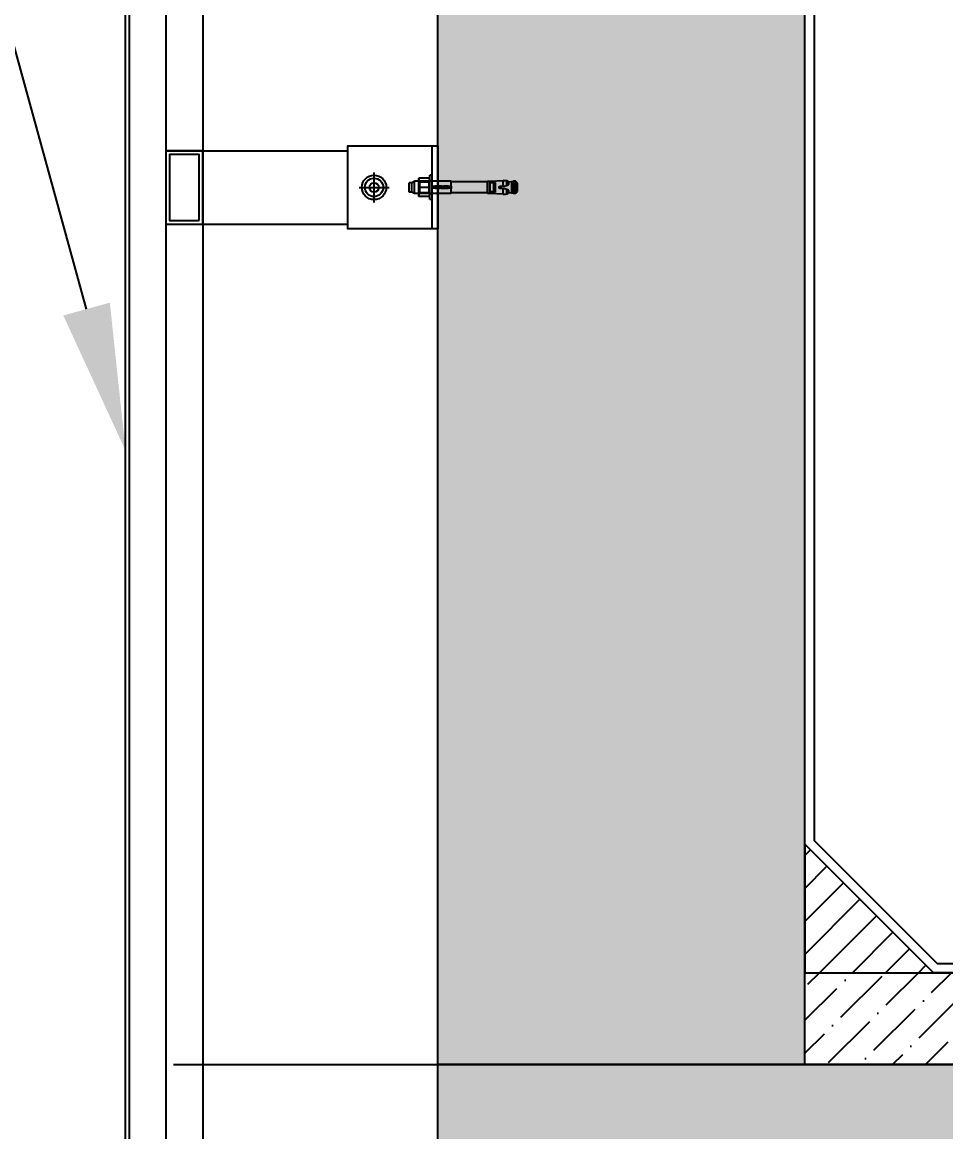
# Model space of a CAD drawing. Header units: inches. Extents: x 21 to 32698, y 13 to 3712.
# Drawn here: x 20837.2 to 20887.5, y 3196.9 to 3257.3 of the extents above; entities that cross this region are included whole.
import ezdxf
from ezdxf import colors
from ezdxf.entities.mleader import LeaderData, LeaderLine
from ezdxf.math import Vec2, Vec3

# ---------------------------------------------------------------- set-up
doc = ezdxf.new("R2010")
doc.units = ezdxf.units.IN
doc.header["$MEASUREMENT"] = 0
doc.linetypes.add('Centre', pattern=[3.175, 0.635, -0.47625, 1.5875, -0.47625])
for name, color, linetype, lineweight in [('Z_MİM_-KM-ALUMINIUM-09', 8, 'Continuous', 25), ('Z_MİM_-KM-CHAMFER', 8, 'Continuous', 25), ('Z_MİM_-KM-CONCRETE', 8, 'Continuous', 25), ('Z_MİM_-KM-DETL-TEXT', 8, 'Continuous', 25), ('Z_MİM_-KM-FLOR-LEVL-2', 8, 'Centre', 25), ('Z_MİM_-KM-GALVANIZED SHEET', 8, 'Continuous', 25), ('Z_MİM_-KM-Gor-05', 8, 'Continuous', 25), ('Z_MİM_-KM-GROUT', 8, 'Continuous', 25), ('Z_MİM_-KM-IRON-09', 8, 'Continuous', 25), ('Z_MİM_-KM-PATTERN-00', 8, 'Continuous', 25), ('Z_MİM_-KM-PATTERN-STRC', 8, 'Continuous', 25), ('Z_MİM_-KM-STEEL-09', 8, 'Continuous', 25), ('Z_MİM_-KM-STRC-CONCRETE', 8, 'Continuous', 25), ('Z_MİM_-KM-TEXT', 8, 'Continuous', 25), ('Z_MİM_00', 8, 'Continuous', 25)]:
    doc.layers.add(name, color=color, linetype=linetype, lineweight=lineweight)
doc.styles.add('Arial Narrow', font='ARIALN.TTF', dxfattribs={"height": 8})

# ---------------------------------------------------------------- blocks, each defined once
blk = doc.blocks.new('A$Ce8ddabe4')
at = {"layer": 'Z_MİM_-KM-PATTERN-STRC'}
h = blk.add_hatch(color=256, dxfattribs=at)
h.dxf.hatch_style = 1
h.paths.add_polyline_path([(20.369, 110), (40.369, 110), (40.369, 0), (20.369, 0)])
at = {"layer": 'Z_MİM_-KM-CONCRETE'}
blk.add_lwpolyline([(40.369, 0), (40.369, 110), (20.369, 110), (20.369, 0)], dxfattribs=at)
blk = doc.blocks.new('-KM_AL. PARAPET KAPLAMA')
at = {"layer": 'Z_MİM_-KM-ALUMINIUM-09', "elevation": 0.006}
blk.add_lwpolyline([(-14.798, -35.8), (-14.798, -36), (-16.998, -36), (-16.998, 102.87), (-12.698, 102.87), (-12.698, 106.489), (-12.498, 106.489), (-12.498, 102.67), (-16.798, 102.67), (-16.798, -35.8), (59.792, -35.8)], dxfattribs=at)
at = {"layer": 'Z_MİM_-KM-Gor-05'}
for p, q in [((-3.466, 46.958, 0.001), (-3.466, 48.592, 0.001)), ((-0.3, 48.442, 0.001), (-0.425, 48.442, 0.001)), ((-0.425, 47.109, 0.001), (-0.425, 48.442, 0.001)), ((-0.3, 47.109, 0.001), (-0.3, 48.442, 0.001)), ((-4.283, 47.775, 0.001), (-2.649, 47.775, 0.001)), ((-1.404, 48.03, 0.001), (-1.55, 48.03, 0.001)), ((-1.55, 47.521, 0.001), (-1.55, 48.03, 0.001)), ((-1.404, 48.03, 0.001), (-1.267, 48.109, 0.001)), ((-1.404, 47.521, 0.001), (-1.404, 48.03, 0.001)), ((-1.404, 47.521, 0.001), (-1.404, 48.03, 0.001)), ((-1.267, 47.442, 0.001), (-1.267, 48.109, 0.001)), ((-1.021, 48.109, 0.001), (-1.267, 48.109, 0.001)), ((-1.267, 47.442, 0.001), (-1.267, 48.109, 0.001)), ((-0.425, 48.275, 0.001), (-1.021, 48.275, 0.001)), ((-1.021, 47.275, 0.001), (-1.021, 48.275, 0.001)), ((-0.3, 48.109, 0.001), (-1.021, 48.109, 0.001)), ((-0.978, 48.064, 0.001), (-1.021, 48.107, 0.001)), ((-1.021, 48.06, 0.001), (-1.019, 48.094, 0.001)), ((-1.021, 48.047, 0.001), (-1.02, 48.069, 0.001)), ((-1.021, 48.025, 0.001), (-1.021, 48.06, 0.001)), ((-1.021, 48.025, 0.001), (-1.021, 48.047, 0.001)), ((-1.021, 48.003, 0.001), (-1.021, 48.025, 0.001)), ((-1.021, 48.003, 0.001), (-1.021, 48.025, 0.001)), ((-1.02, 47.982, 0.001), (-1.021, 48.003, 0.001)), ((-1.02, 47.982, 0.001), (-1.021, 48.003, 0.001)), ((-1.02, 48.069, 0.001), (-1.019, 48.091, 0.001)), ((-1.019, 47.96, 0.001), (-1.02, 47.982, 0.001)), ((-1.019, 47.96, 0.001), (-1.02, 47.982, 0.001)), ((-1.019, 48.094, 0.001), (-1.016, 48.129, 0.001)), ((-1.019, 48.091, 0.001), (-1.017, 48.113, 0.001)), ((-1.017, 47.938, 0.001), (-1.019, 47.96, 0.001)), ((-1.017, 47.938, 0.001), (-1.019, 47.96, 0.001)), ((-1.017, 48.113, 0.001), (-1.015, 48.135, 0.001)), ((-1.015, 47.916, 0.001), (-1.017, 47.938, 0.001)), ((-1.015, 47.916, 0.001), (-1.017, 47.938, 0.001)), ((-1.016, 48.129, 0.001), (-1.012, 48.164, 0.001)), ((-1.015, 48.135, 0.001), (-1.013, 48.157, 0.001)), ((-1.013, 47.893, 0.001), (-1.015, 47.916, 0.001)), ((-1.013, 47.893, 0.001), (-1.015, 47.916, 0.001)), ((-1.013, 48.157, 0.001), (-1.01, 48.18, 0.001)), ((-1.01, 47.871, 0.001), (-1.013, 47.893, 0.001)), ((-1.01, 47.871, 0.001), (-1.013, 47.893, 0.001)), ((-1.012, 48.164, 0.001), (-1.007, 48.2, 0.001)), ((-1.01, 48.18, 0.001), (-1.007, 48.203, 0.001)), ((-1.007, 47.848, 0.001), (-1.01, 47.871, 0.001)), ((-1.007, 47.848, 0.001), (-1.01, 47.871, 0.001)), ((-1.007, 48.2, 0.001), (-1.001, 48.237, 0.001)), ((-1.007, 48.203, 0.001), (-1.003, 48.226, 0.001)), ((-1.003, 47.824, 0.001), (-1.007, 47.848, 0.001)), ((-1.003, 47.824, 0.001), (-1.007, 47.848, 0.001)), ((-1.003, 48.226, 0.001), (-0.998, 48.251, 0.001)), ((-0.998, 47.8, 0.001), (-1.003, 47.824, 0.001)), ((-0.998, 47.8, 0.001), (-1.003, 47.824, 0.001)), ((-1.003, 47.726, 0.001), (-0.998, 47.751, 0.001)), ((-1.003, 47.726, 0.001), (-0.998, 47.751, 0.001)), ((-1.001, 48.237, 0.001), (-0.993, 48.275, 0.001)), ((-0.998, 48.251, 0.001), (-0.993, 48.275, 0.001)), ((-0.993, 47.775, 0.001), (-0.998, 47.8, 0.001)), ((-0.993, 47.775, 0.001), (-0.998, 47.8, 0.001)), ((-0.998, 47.751, 0.001), (-0.993, 47.775, 0.001)), ((-0.998, 47.751, 0.001), (-0.993, 47.775, 0.001)), ((-0.453, 47.775, 0.001), (-0.993, 47.775, 0.001)), ((-0.453, 47.775, 0.001), (-0.993, 47.775, 0.001)), ((-0.468, 48.064, 0.001), (-0.978, 48.064, 0.001)), ((-0.978, 47.487, 0.001), (-0.978, 48.064, 0.001)), ((-0.468, 48.064, 0.001), (-0.425, 48.107, 0.001)), ((-0.468, 47.487, 0.001), (-0.468, 48.064, 0.001)), ((-0.448, 48.251, 0.001), (-0.453, 48.275, 0.001)), ((-0.448, 48.251, 0.001), (-0.453, 48.275, 0.001)), ((-0.453, 47.775, 0.001), (-0.448, 47.803, 0.001)), ((-0.453, 47.775, 0.001), (-0.448, 47.8, 0.001)), ((-0.445, 47.737, 0.001), (-0.453, 47.775, 0.001)), ((-0.448, 47.748, 0.001), (-0.453, 47.775, 0.001)), ((-0.444, 48.226, 0.001), (-0.448, 48.251, 0.001)), ((-0.444, 48.226, 0.001), (-0.448, 48.251, 0.001)), ((-0.448, 47.803, 0.001), (-0.443, 47.829, 0.001)), ((-0.448, 47.8, 0.001), (-0.444, 47.824, 0.001)), ((-0.443, 47.722, 0.001), (-0.448, 47.748, 0.001)), ((-0.44, 48.203, 0.001), (-0.444, 48.226, 0.001)), ((-0.44, 48.203, 0.001), (-0.444, 48.226, 0.001)), ((-0.444, 47.824, 0.001), (-0.44, 47.848, 0.001)), ((-0.443, 47.829, 0.001), (-0.439, 47.855, 0.001)), ((-0.436, 48.18, 0.001), (-0.44, 48.203, 0.001)), ((-0.436, 48.18, 0.001), (-0.44, 48.203, 0.001)), ((-0.44, 47.848, 0.001), (-0.436, 47.871, 0.001)), ((-0.439, 47.855, 0.001), (-0.435, 47.88, 0.001)), ((-0.433, 48.157, 0.001), (-0.436, 48.18, 0.001)), ((-0.433, 48.157, 0.001), (-0.436, 48.18, 0.001)), ((-0.436, 47.871, 0.001), (-0.433, 47.893, 0.001)), ((-0.435, 47.88, 0.001), (-0.432, 47.905, 0.001)), ((-0.431, 48.135, 0.001), (-0.433, 48.157, 0.001)), ((-0.431, 48.135, 0.001), (-0.433, 48.157, 0.001)), ((-0.433, 47.893, 0.001), (-0.431, 47.916, 0.001)), ((-0.432, 47.905, 0.001), (-0.43, 47.929, 0.001)), ((-0.429, 48.113, 0.001), (-0.431, 48.135, 0.001)), ((-0.429, 48.113, 0.001), (-0.431, 48.135, 0.001)), ((-0.431, 47.916, 0.001), (-0.429, 47.938, 0.001)), ((-0.43, 47.929, 0.001), (-0.428, 47.953, 0.001)), ((-0.427, 48.091, 0.001), (-0.429, 48.113, 0.001)), ((-0.427, 48.091, 0.001), (-0.429, 48.113, 0.001)), ((-0.429, 47.938, 0.001), (-0.427, 47.96, 0.001)), ((-0.428, 47.953, 0.001), (-0.426, 47.977, 0.001)), ((-0.426, 48.069, 0.001), (-0.427, 48.091, 0.001)), ((-0.426, 48.069, 0.001), (-0.427, 48.091, 0.001)), ((-0.427, 47.96, 0.001), (-0.426, 47.982, 0.001)), ((-0.425, 48.047, 0.001), (-0.426, 48.069, 0.001)), ((-0.425, 48.047, 0.001), (-0.426, 48.069, 0.001)), ((-0.426, 48.001, 0.001), (-0.425, 48.025, 0.001)), ((-0.426, 47.982, 0.001), (-0.425, 48.003, 0.001)), ((-0.426, 47.977, 0.001), (-0.426, 48.001, 0.001)), ((-0.425, 47.275, 0.001), (-0.425, 48.275, 0.001)), ((-0.3, 48.13, 0.001), (-0.425, 48.13, 0.001)), ((-0.425, 48.025, 0.001), (-0.425, 48.047, 0.001)), ((-0.425, 48.025, 0.001), (-0.425, 48.047, 0.001)), ((-0.425, 48.003, 0.001), (-0.425, 48.025, 0.001)), ((0.741, 48.109, 0.001), (-0.3, 48.109, 0.001)), ((0.741, 47.817, 0.001), (-0.3, 47.817, 0.001)), ((-0.3, 47.734, 0.001), (-0.3, 47.817, 0.001)), ((-0.082, 47.842, 0.001), (-0.154, 47.842, 0.001)), ((-0.154, 47.709, 0.001), (-0.154, 47.842, 0.001)), ((-0.082, 47.709, 0.001), (-0.082, 47.842, 0.001)), ((0.218, 47.842, 0.001), (-0.067, 47.842, 0.001)), ((-0.067, 47.783, 0.001), (-0.067, 47.842, 0.001)), ((0.039, 47.783, 0.001), (-0.067, 47.783, 0.001)), ((0.039, 47.709, 0.001), (0.039, 47.783, 0.001)), ((0.218, 47.783, 0.001), (0.112, 47.783, 0.001)), ((0.112, 47.709, 0.001), (0.112, 47.783, 0.001)), ((0.319, 47.768, 0.001), (0.17, 47.768, 0.001)), ((0.17, 47.709, 0.001), (0.17, 47.768, 0.001)), ((0.218, 47.783, 0.001), (0.218, 47.842, 0.001)), ((0.391, 47.842, 0.001), (0.319, 47.842, 0.001)), ((0.319, 47.768, 0.001), (0.319, 47.842, 0.001)), ((0.391, 47.709, 0.001), (0.391, 47.842, 0.001)), ((0.479, 47.842, 0.001), (0.406, 47.842, 0.001)), ((0.406, 47.709, 0.001), (0.406, 47.842, 0.001)), ((0.479, 47.709, 0.001), (0.479, 47.842, 0.001)), ((0.566, 47.842, 0.001), (0.493, 47.842, 0.001)), ((0.493, 47.709, 0.001), (0.493, 47.842, 0.001)), ((0.566, 47.807, 0.001), (0.566, 47.842, 0.001)), ((0.686, 47.807, 0.001), (0.566, 47.807, 0.001)), ((0.686, 47.746, 0.001), (0.566, 47.746, 0.001)), ((0.566, 47.709, 0.001), (0.566, 47.746, 0.001)), ((0.758, 47.842, 0.001), (0.686, 47.842, 0.001)), ((0.686, 47.807, 0.001), (0.686, 47.842, 0.001)), ((0.686, 47.709, 0.001), (0.686, 47.746, 0.001)), ((0.741, 47.842, 0.001), (0.741, 48.109, 0.001)), ((2.716, 48.075, 0.001), (0.741, 48.075, 0.001)), ((0.741, 47.709, 0.001), (0.741, 47.842, 0.001)), ((0.758, 47.709, 0.001), (0.758, 47.842, 0.001)), ((2.846, 48.102, 0.001), (2.716, 48.102, 0.001)), ((2.716, 47.448, 0.001), (2.716, 48.102, 0.001)), ((2.846, 47.448, 0.001), (2.846, 48.102, 0.001)), ((2.866, 48.019, 0.001), (2.846, 48.019, 0.001)), ((2.866, 48.107, 0.001), (3.571, 48.144, 0.001)), ((2.866, 47.444, 0.001), (2.866, 48.107, 0.001)), ((3.147, 48.025, 0.001), (2.866, 48.025, 0.001)), ((3.062, 48.019, 0.001), (2.866, 48.019, 0.001)), ((3.062, 48.019, 0.001), (3.147, 48.025, 0.001)), ((3.062, 47.532, 0.001), (3.062, 48.019, 0.001)), ((3.147, 47.525, 0.001), (3.147, 48.025, 0.001)), ((3.34, 47.785, 0.001), (3.341, 47.789, 0.001)), ((3.34, 47.78, 0.001), (3.34, 47.785, 0.001)), ((3.34, 47.775, 0.001), (3.34, 47.78, 0.001)), ((3.34, 47.771, 0.001), (3.34, 47.775, 0.001)), ((3.34, 47.766, 0.001), (3.34, 47.771, 0.001)), ((3.341, 47.761, 0.001), (3.34, 47.766, 0.001)), ((3.341, 47.789, 0.001), (3.343, 47.794, 0.001)), ((3.343, 47.757, 0.001), (3.341, 47.761, 0.001)), ((3.343, 47.794, 0.001), (3.344, 47.799, 0.001)), ((3.344, 47.752, 0.001), (3.343, 47.757, 0.001)), ((3.344, 47.799, 0.001), (3.346, 47.803, 0.001)), ((3.346, 47.748, 0.001), (3.344, 47.752, 0.001)), ((3.346, 47.803, 0.001), (3.349, 47.807, 0.001)), ((3.349, 47.744, 0.001), (3.346, 47.748, 0.001)), ((3.349, 47.807, 0.001), (3.351, 47.811, 0.001)), ((3.351, 47.811, 0.001), (3.354, 47.815, 0.001)), ((3.354, 47.815, 0.001), (3.357, 47.818, 0.001)), ((3.357, 47.818, 0.001), (3.361, 47.822, 0.001)), ((3.361, 47.822, 0.001), (3.364, 47.824, 0.001)), ((3.364, 47.824, 0.001), (3.368, 47.827, 0.001)), ((3.368, 47.827, 0.001), (3.373, 47.83, 0.001)), ((3.373, 47.83, 0.001), (3.377, 47.832, 0.001)), ((3.377, 47.832, 0.001), (3.382, 47.833, 0.001)), ((3.382, 47.833, 0.001), (3.386, 47.835, 0.001)), ((3.386, 47.835, 0.001), (3.391, 47.836, 0.001)), ((3.391, 47.836, 0.001), (3.396, 47.836, 0.001)), ((3.396, 47.836, 0.001), (3.592, 47.847, 0.001)), ((3.571, 47.845, 0.001), (3.571, 48.144, 0.001)), ((3.571, 47.845, 0.001), (3.571, 48.144, 0.001)), ((3.592, 47.847, 0.001), (3.602, 47.847, 0.001)), ((3.602, 47.847, 0.001), (3.623, 47.848, 0.001)), ((3.623, 47.848, 0.001), (3.634, 47.849, 0.001)), ((3.634, 47.849, 0.001), (3.644, 47.849, 0.001)), ((3.644, 47.849, 0.001), (3.663, 47.854, 0.001)), ((3.663, 47.854, 0.001), (3.681, 47.859, 0.001)), ((3.681, 47.859, 0.001), (3.7, 47.864, 0.001)), ((3.7, 47.864, 0.001), (3.718, 47.87, 0.001)), ((3.718, 47.87, 0.001), (3.737, 47.876, 0.001)), ((3.737, 47.876, 0.001), (3.755, 47.882, 0.001)), ((3.755, 47.882, 0.001), (3.773, 47.888, 0.001)), ((3.773, 47.888, 0.001), (3.773, 48.129, 0.001)), ((3.773, 47.888, 0.001), (3.773, 48.129, 0.001)), ((3.773, 47.888, 0.001), (3.781, 47.891, 0.001)), ((3.781, 47.891, 0.001), (3.789, 47.894, 0.001)), ((3.789, 47.894, 0.001), (3.798, 47.898, 0.001)), ((3.798, 47.898, 0.001), (3.805, 47.901, 0.001)), ((3.805, 47.901, 0.001), (3.813, 47.904, 0.001)), ((3.813, 47.904, 0.001), (3.821, 47.907, 0.001)), ((3.821, 47.907, 0.001), (3.828, 47.91, 0.001)), ((3.828, 47.91, 0.001), (3.835, 47.913, 0.001)), ((3.835, 47.913, 0.001), (3.841, 47.916, 0.001)), ((3.841, 47.916, 0.001), (3.848, 47.918, 0.001)), ((3.848, 47.918, 0.001), (3.854, 47.921, 0.001)), ((3.854, 47.921, 0.001), (3.856, 47.923, 0.001)), ((3.856, 47.923, 0.001), (3.859, 47.925, 0.001)), ((3.859, 47.925, 0.001), (3.861, 47.927, 0.001)), ((3.861, 47.927, 0.001), (3.863, 47.929, 0.001)), ((3.863, 47.929, 0.001), (3.865, 47.93, 0.001)), ((3.865, 47.93, 0.001), (3.867, 47.932, 0.001)), ((3.867, 47.932, 0.001), (3.869, 47.934, 0.001)), ((3.869, 48.078, 0.001), (4.046, 48.091, 0.001)), ((3.869, 47.934, 0.001), (3.869, 48.078, 0.001)), ((3.869, 47.934, 0.001), (3.869, 48.078, 0.001)), ((4.046, 48.091, 0.001), (4.121, 48.107, 0.001)), ((4.046, 47.46, 0.001), (4.046, 48.091, 0.001)), ((4.046, 47.46, 0.001), (4.046, 48.091, 0.001)), ((4.121, 47.444, 0.001), (4.121, 48.107, 0.001)), ((4.241, 48.107, 0.001), (4.121, 48.107, 0.001)), ((4.121, 47.444, 0.001), (4.121, 48.107, 0.001)), ((4.241, 47.444, 0.001), (4.241, 48.107, 0.001)), ((4.346, 48.002, 0.001), (4.241, 48.107, 0.001)), ((4.241, 47.444, 0.001), (4.241, 48.107, 0.001)), ((4.346, 47.548, 0.001), (4.346, 48.002, 0.001)), ((-1.404, 47.521, 0.001), (-1.55, 47.521, 0.001)), ((-1.267, 47.442, 0.001), (-1.404, 47.521, 0.001)), ((-1.021, 47.442, 0.001), (-1.267, 47.442, 0.001)), ((-1.021, 47.547, 0.001), (-1.02, 47.569, 0.001)), ((-1.021, 47.547, 0.001), (-1.02, 47.569, 0.001)), ((-1.021, 47.525, 0.001), (-1.021, 47.547, 0.001)), ((-1.021, 47.525, 0.001), (-1.021, 47.547, 0.001)), ((-1.021, 47.503, 0.001), (-1.021, 47.525, 0.001)), ((-1.021, 47.503, 0.001), (-1.021, 47.525, 0.001)), ((-1.02, 47.482, 0.001), (-1.021, 47.503, 0.001)), ((-1.02, 47.482, 0.001), (-1.021, 47.503, 0.001)), ((-1.021, 47.444, 0.001), (-0.978, 47.487, 0.001)), ((-0.3, 47.442, 0.001), (-1.021, 47.442, 0.001)), ((-0.425, 47.275, 0.001), (-1.021, 47.275, 0.001)), ((-1.02, 47.569, 0.001), (-1.019, 47.591, 0.001)), ((-1.02, 47.569, 0.001), (-1.019, 47.591, 0.001)), ((-1.019, 47.46, 0.001), (-1.02, 47.482, 0.001)), ((-1.019, 47.46, 0.001), (-1.02, 47.482, 0.001)), ((-1.019, 47.591, 0.001), (-1.017, 47.613, 0.001)), ((-1.019, 47.591, 0.001), (-1.017, 47.613, 0.001)), ((-1.017, 47.438, 0.001), (-1.019, 47.46, 0.001)), ((-1.017, 47.438, 0.001), (-1.019, 47.46, 0.001)), ((-1.017, 47.613, 0.001), (-1.015, 47.635, 0.001)), ((-1.017, 47.613, 0.001), (-1.015, 47.635, 0.001)), ((-1.015, 47.416, 0.001), (-1.017, 47.438, 0.001)), ((-1.015, 47.416, 0.001), (-1.017, 47.438, 0.001)), ((-1.015, 47.635, 0.001), (-1.013, 47.657, 0.001)), ((-1.015, 47.635, 0.001), (-1.013, 47.657, 0.001)), ((-1.013, 47.393, 0.001), (-1.015, 47.416, 0.001)), ((-1.013, 47.393, 0.001), (-1.015, 47.416, 0.001)), ((-1.013, 47.657, 0.001), (-1.01, 47.68, 0.001)), ((-1.013, 47.657, 0.001), (-1.01, 47.68, 0.001)), ((-1.01, 47.371, 0.001), (-1.013, 47.393, 0.001)), ((-1.01, 47.371, 0.001), (-1.013, 47.393, 0.001)), ((-1.01, 47.68, 0.001), (-1.007, 47.703, 0.001)), ((-1.01, 47.68, 0.001), (-1.007, 47.703, 0.001)), ((-1.007, 47.348, 0.001), (-1.01, 47.371, 0.001)), ((-1.007, 47.348, 0.001), (-1.01, 47.371, 0.001)), ((-1.007, 47.703, 0.001), (-1.003, 47.726, 0.001)), ((-1.007, 47.703, 0.001), (-1.003, 47.726, 0.001)), ((-1.003, 47.324, 0.001), (-1.007, 47.348, 0.001)), ((-1.003, 47.324, 0.001), (-1.007, 47.348, 0.001)), ((-0.998, 47.3, 0.001), (-1.003, 47.324, 0.001)), ((-0.998, 47.3, 0.001), (-1.003, 47.324, 0.001)), ((-0.993, 47.275, 0.001), (-0.998, 47.3, 0.001)), ((-0.993, 47.275, 0.001), (-0.998, 47.3, 0.001)), ((-0.468, 47.487, 0.001), (-0.978, 47.487, 0.001)), ((-0.425, 47.444, 0.001), (-0.468, 47.487, 0.001)), ((-0.453, 47.275, 0.001), (-0.448, 47.3, 0.001)), ((-0.453, 47.275, 0.001), (-0.448, 47.3, 0.001)), ((-0.448, 47.3, 0.001), (-0.444, 47.324, 0.001)), ((-0.448, 47.3, 0.001), (-0.444, 47.324, 0.001)), ((-0.439, 47.7, 0.001), (-0.445, 47.737, 0.001)), ((-0.444, 47.324, 0.001), (-0.44, 47.348, 0.001)), ((-0.444, 47.324, 0.001), (-0.44, 47.348, 0.001)), ((-0.439, 47.696, 0.001), (-0.443, 47.722, 0.001)), ((-0.44, 47.348, 0.001), (-0.436, 47.371, 0.001)), ((-0.44, 47.348, 0.001), (-0.436, 47.371, 0.001)), ((-0.434, 47.664, 0.001), (-0.439, 47.7, 0.001)), ((-0.435, 47.671, 0.001), (-0.439, 47.696, 0.001)), ((-0.436, 47.371, 0.001), (-0.433, 47.393, 0.001)), ((-0.436, 47.371, 0.001), (-0.433, 47.393, 0.001)), ((-0.432, 47.646, 0.001), (-0.435, 47.671, 0.001)), ((-0.43, 47.629, 0.001), (-0.434, 47.664, 0.001)), ((-0.433, 47.393, 0.001), (-0.431, 47.416, 0.001)), ((-0.433, 47.393, 0.001), (-0.431, 47.416, 0.001)), ((-0.43, 47.622, 0.001), (-0.432, 47.646, 0.001)), ((-0.431, 47.416, 0.001), (-0.429, 47.438, 0.001)), ((-0.431, 47.416, 0.001), (-0.429, 47.438, 0.001)), ((-0.428, 47.594, 0.001), (-0.43, 47.629, 0.001)), ((-0.428, 47.598, 0.001), (-0.43, 47.622, 0.001)), ((-0.429, 47.438, 0.001), (-0.427, 47.46, 0.001)), ((-0.429, 47.438, 0.001), (-0.427, 47.46, 0.001)), ((-0.426, 47.574, 0.001), (-0.428, 47.598, 0.001)), ((-0.426, 47.56, 0.001), (-0.428, 47.594, 0.001)), ((-0.427, 47.46, 0.001), (-0.426, 47.482, 0.001)), ((-0.427, 47.46, 0.001), (-0.426, 47.482, 0.001)), ((-0.426, 47.55, 0.001), (-0.426, 47.574, 0.001)), ((-0.425, 47.525, 0.001), (-0.426, 47.56, 0.001)), ((-0.425, 47.526, 0.001), (-0.426, 47.55, 0.001)), ((-0.426, 47.482, 0.001), (-0.425, 47.503, 0.001)), ((-0.426, 47.482, 0.001), (-0.425, 47.503, 0.001)), ((-0.425, 47.503, 0.001), (-0.425, 47.525, 0.001)), ((-0.425, 47.503, 0.001), (-0.425, 47.525, 0.001)), ((-0.3, 47.421, 0.001), (-0.425, 47.421, 0.001)), ((0.741, 47.734, 0.001), (-0.3, 47.734, 0.001)), ((0.741, 47.442, 0.001), (-0.3, 47.442, 0.001)), ((-0.082, 47.709, 0.001), (-0.154, 47.709, 0.001)), ((0.112, 47.709, 0.001), (0.039, 47.709, 0.001)), ((0.391, 47.709, 0.001), (0.17, 47.709, 0.001)), ((0.479, 47.709, 0.001), (0.406, 47.709, 0.001)), ((0.566, 47.709, 0.001), (0.493, 47.709, 0.001)), ((0.758, 47.709, 0.001), (0.686, 47.709, 0.001)), ((0.741, 47.442, 0.001), (0.741, 47.709, 0.001)), ((2.716, 47.475, 0.001), (0.741, 47.475, 0.001)), ((2.846, 47.448, 0.001), (2.716, 47.448, 0.001)), ((2.866, 47.532, 0.001), (2.846, 47.532, 0.001)), ((3.062, 47.532, 0.001), (2.866, 47.532, 0.001)), ((3.147, 47.525, 0.001), (2.866, 47.525, 0.001)), ((3.571, 47.407, 0.001), (2.866, 47.444, 0.001)), ((3.147, 47.525, 0.001), (3.062, 47.532, 0.001)), ((3.351, 47.74, 0.001), (3.349, 47.744, 0.001)), ((3.354, 47.736, 0.001), (3.351, 47.74, 0.001)), ((3.357, 47.732, 0.001), (3.354, 47.736, 0.001)), ((3.361, 47.729, 0.001), (3.357, 47.732, 0.001)), ((3.364, 47.726, 0.001), (3.361, 47.729, 0.001)), ((3.368, 47.724, 0.001), (3.364, 47.726, 0.001)), ((3.373, 47.721, 0.001), (3.368, 47.724, 0.001)), ((3.377, 47.719, 0.001), (3.373, 47.721, 0.001)), ((3.382, 47.717, 0.001), (3.377, 47.719, 0.001)), ((3.386, 47.716, 0.001), (3.382, 47.717, 0.001)), ((3.391, 47.715, 0.001), (3.386, 47.716, 0.001)), ((3.396, 47.714, 0.001), (3.391, 47.715, 0.001)), ((3.42, 47.713, 0.001), (3.396, 47.714, 0.001)), ((3.445, 47.712, 0.001), (3.42, 47.713, 0.001)), ((3.47, 47.711, 0.001), (3.445, 47.712, 0.001)), ((3.495, 47.709, 0.001), (3.47, 47.711, 0.001)), ((3.581, 47.705, 0.001), (3.495, 47.709, 0.001)), ((3.571, 47.407, 0.001), (3.571, 47.705, 0.001)), ((3.571, 47.407, 0.001), (3.571, 47.705, 0.001)), ((3.592, 47.704, 0.001), (3.581, 47.705, 0.001)), ((3.602, 47.704, 0.001), (3.592, 47.704, 0.001)), ((3.623, 47.703, 0.001), (3.602, 47.704, 0.001)), ((3.634, 47.702, 0.001), (3.623, 47.703, 0.001)), ((3.644, 47.701, 0.001), (3.634, 47.702, 0.001)), ((3.663, 47.697, 0.001), (3.644, 47.701, 0.001)), ((3.681, 47.692, 0.001), (3.663, 47.697, 0.001)), ((3.7, 47.686, 0.001), (3.681, 47.692, 0.001)), ((3.718, 47.681, 0.001), (3.7, 47.686, 0.001)), ((3.737, 47.675, 0.001), (3.718, 47.681, 0.001)), ((3.755, 47.669, 0.001), (3.737, 47.675, 0.001)), ((3.773, 47.663, 0.001), (3.755, 47.669, 0.001)), ((3.773, 47.421, 0.001), (3.773, 47.663, 0.001)), ((3.782, 47.659, 0.001), (3.773, 47.663, 0.001)), ((3.773, 47.421, 0.001), (3.773, 47.663, 0.001)), ((3.791, 47.656, 0.001), (3.782, 47.659, 0.001)), ((3.8, 47.652, 0.001), (3.791, 47.656, 0.001)), ((3.809, 47.649, 0.001), (3.8, 47.652, 0.001)), ((3.817, 47.646, 0.001), (3.809, 47.649, 0.001)), ((3.825, 47.642, 0.001), (3.817, 47.646, 0.001)), ((3.833, 47.639, 0.001), (3.825, 47.642, 0.001)), ((3.84, 47.636, 0.001), (3.833, 47.639, 0.001)), ((3.847, 47.633, 0.001), (3.84, 47.636, 0.001)), ((3.854, 47.63, 0.001), (3.847, 47.633, 0.001)), ((3.856, 47.628, 0.001), (3.854, 47.63, 0.001)), ((3.859, 47.626, 0.001), (3.856, 47.628, 0.001)), ((3.861, 47.624, 0.001), (3.859, 47.626, 0.001)), ((3.863, 47.622, 0.001), (3.861, 47.624, 0.001)), ((3.865, 47.62, 0.001), (3.863, 47.622, 0.001)), ((3.867, 47.618, 0.001), (3.865, 47.62, 0.001)), ((3.869, 47.616, 0.001), (3.867, 47.618, 0.001)), ((3.869, 47.472, 0.001), (3.869, 47.616, 0.001)), ((3.869, 47.472, 0.001), (3.869, 47.616, 0.001)), ((4.046, 47.46, 0.001), (3.869, 47.472, 0.001)), ((4.121, 47.444, 0.001), (4.046, 47.46, 0.001)), ((4.241, 47.444, 0.001), (4.121, 47.444, 0.001)), ((4.241, 47.444, 0.001), (4.346, 47.548, 0.001)), ((-0.3, 47.109, 0.001), (-0.425, 47.109, 0.001))]:
    blk.add_line(p, q, dxfattribs=at)
for radius in [0.667, 0.5, 0.254]:
    blk.add_circle((-3.466, 47.775, 0.001), radius, dxfattribs=at)
for centre, radius, start, end in [((3.505, 45.841, 0.001), 2.304, 83.33109, 88.35841), ((3.747, 47.964, 0.001), 0.167, 43.06051, 81.28635), ((3.505, 49.71, 0.001), 2.304, 271.64159, 276.66891), ((3.747, 47.586, 0.001), 0.167, 278.71365, 316.93949)]:
    blk.add_arc(centre, radius, start, end, dxfattribs=at)
at = {"layer": 'Z_MİM_-KM-IRON-09', "elevation": 0.004}
for points in [[(0, 45.51), (-4.898, 45.51), (-4.898, 50.041), (0, 50.041)], [(0, 45.51), (-0.3, 45.51), (-0.3, 50.041), (0, 50.041)]]:
    blk.add_lwpolyline(points, close=True, dxfattribs=at)
at = {"layer": 'Z_MİM_-KM-STEEL-09'}
for p, q in [((-14.798, 98.199, -0.02), (-14.798, -29.8, -0.016)), ((-12.798, 98.199, -0.018), (-12.798, -29.8, -0.015)), ((-14.798, 49.764, -0.009), (-4.898, 49.764, 0)), ((-12.798, 45.764, -0.008), (-4.898, 45.764, 0))]:
    blk.add_line(p, q, dxfattribs=at)
at = {"layer": 'Z_MİM_-KM-STEEL-09', "elevation": -0.004}
for points in [[(-12.798, 45.764), (-12.798, 49.764), (-14.798, 49.764), (-14.798, 45.764)], [(-12.998, 45.964), (-12.998, 49.564), (-14.598, 49.564), (-14.598, 45.964)]]:
    blk.add_lwpolyline(points, close=True, dxfattribs=at)
blk = doc.blocks.new('*U50')
at = {"layer": 'Z_MİM_-KM-DETL-TEXT', "color": 7}
ml = blk.add_multileader_mtext('Standard', dxfattribs=at)
ml.set_content('\\pxt7.157,20;ALÜMİNYUM KOMPOZİT KAPLAMA {\\A1;\\fMicrosoft Sans Serif|b0|i0|c162|p34;\\W0.8;RAL:7043 (77.105.1002) }', color=7, style='Arial Narrow')
ml.set_leader_properties()
ml.build(insert=Vec2(0, 0))
ml.multileader.update_dxf_attribs({"text_left_attachment_type": 6, "text_right_attachment_type": 6, "dogleg_length": 5, "arrow_head_size": 8})
ctx = ml.context
ctx.base_point, ctx.char_height, ctx.arrow_head_size, ctx.landing_gap_size, ctx.plane_origin = Vec3(-174.702, 50.66), 8, 8, 2.112, Vec3(-165.666, -32.451)
ctx.left_attachment, ctx.right_attachment = 6, 6
notes = []
notes.append((ctx, [(0, (1, 1, 0), (-13.946, 50.66), (-1, 0), 5.28, [(0, [(0, 0)], 0, [])])]))
ctx.mtext.insert, ctx.mtext.width, ctx.mtext.line_spacing_factor, ctx.mtext.flow_direction = Vec3(-172.59, 61.007), 163.50934, 2, 5
for ctx, leaders in notes:
    for number, flags, end, landing, length, lines in leaders:
        leader = LeaderData()
        leader.index, (leader.has_last_leader_line, leader.has_dogleg_vector, leader.attachment_direction) = number, flags
        leader.last_leader_point, leader.dogleg_vector, leader.dogleg_length = Vec3(end), Vec3(landing), length
        for number, points, colour, breaks in lines:
            line = LeaderLine()
            line.index, line.vertices, line.color, line.breaks = number, Vec3.list(points), colors.encode_raw_color(colour), breaks
            leader.lines.append(line)
        ctx.leaders.append(leader)
blk = doc.blocks.new('-KM_Çatı B Kesiti1')
at = {"layer": 'Z_MİM_-KM-PATTERN-00'}
h = blk.add_hatch(dxfattribs=at)
h.set_pattern_fill('ANSI31', color=256, scale=0.4)
h.set_pattern_definition([(45, (-53077.1172, 5603.2873), (-0.898025612, 0.898025612), [])])
h.paths.add_polyline_path([(37.002, 5), (30.002, 5), (30.002, 12)])
at = {"layer": 'Z_MİM_-KM-PATTERN-STRC'}
h = blk.add_hatch(dxfattribs=at)
h.set_pattern_fill('ANSI36', color=256, scale=0.4)
h.set_pattern_definition([(45, (-53077.1172, 5603.2873), (0.67351921, 2.469570433), [3.175, -0.635, 0, -0.635])])
h.paths.add_polyline_path([(30.002, 5), (61.002, 5), (61.002, 0), (30.002, 0)])
blk.add_line((0, 0), (3930.002, 0))
at = {"layer": 'Z_MİM_-KM-CHAMFER'}
blk.add_lwpolyline([(30.002, 12), (30.002, 5), (37.002, 5)], close=True, dxfattribs=at)
at = {"layer": 'Z_MİM_-KM-GALVANIZED SHEET'}
blk.add_lwpolyline([(21.602, 110), (21.602, 110.5), (30.502, 110.5), (30.502, 12.207), (37.209, 5.5), (53.795, 5.5), (60.502, 12.207), (60.502, 32.656), (80.53, 36.649), (80.614, 36.156), (61.002, 32.234), (61.002, 12), (54.002, 5), (37.002, 5), (30.002, 12), (30.002, 110)], close=True, dxfattribs=at)
at = {"layer": 'Z_MİM_-KM-GROUT'}
blk.add_lwpolyline([(30.002, 5), (61.002, 5), (61.002, 0), (30.002, 0)], close=True, dxfattribs=at)
at = {"layer": 'Z_MİM_-KM-TEXT'}
blk.add_line((30, 36.54), (30, 92.853), dxfattribs=at)
for name, p in [('A$Ce8ddabe4', (-10.367, 0)), ('-KM_AL. PARAPET KAPLAMA', (10.004, 0)), ('*U50', (-6.994, 33.435, 0.006))]:
    blk.add_blockref(name, p)

msp = doc.modelspace()

# ---------------------------------------------------------------- hatches: boundary and pattern name
at = {"layer": 'Z_MİM_-KM-PATTERN-STRC'}
msp.add_hatch(color=256, dxfattribs=at).paths.add_polyline_path([(20919.84, 3200.516), (20859.843, 3200.516), (20859.843, 3185.516), (20919.84, 3185.516), (20919.84, 3140.516), (20949.84, 3140.516), (20949.84, 3185.516), (21209.84, 3185.516), (21209.84, 3140.516), (21234.84, 3140.516), (21234.84, 3185.516), (21849.84, 3185.516), (21849.84, 3140.516), (21874.84, 3140.516), (21874.84, 3185.516), (22494.84, 3185.516), (22494.84, 3140.516), (22519.84, 3140.516), (22519.84, 3185.516), (23219.84, 3185.516), (23219.84, 3140.516), (23244.84, 3140.516), (23244.84, 3185.516), (23899.839, 3185.516), (23899.839, 3140.516), (23924.839, 3140.516), (23924.839, 3185.516), (24679.84, 3185.516), (24679.84, 3140.516), (24709.84, 3140.516), (24709.84, 3185.516), (24769.845, 3185.516), (24769.845, 3200.516), (24709.84, 3200.516)])

# ---------------------------------------------------------------- linework, layer by layer
at = {"layer": 'Z_MİM_-KM-FLOR-LEVL-2', "ltscale": 20}
msp.add_line((20591.462, 3200.516), (25142.082, 3200.516), dxfattribs=at)
at = {"layer": 'Z_MİM_-KM-STRC-CONCRETE'}
msp.add_lwpolyline([(20919.84, 3200.516), (20859.843, 3200.516), (20859.843, 3185.516), (20919.84, 3185.516), (20919.84, 3140.516), (20949.84, 3140.516), (20949.84, 3185.516), (21209.84, 3185.516), (21209.84, 3140.516), (21234.84, 3140.516), (21234.84, 3185.516), (21849.84, 3185.516), (21849.84, 3140.516), (21874.84, 3140.516), (21874.84, 3185.516), (22494.84, 3185.516)], dxfattribs=at)

# ---------------------------------------------------------------- next in the draw order: block references
at = {"layer": 'Z_MİM_00'}
msp.add_blockref('-KM_Çatı B Kesiti1', (20849.841, 3200.516), dxfattribs=at)

doc.saveas('drawing.dxf')
